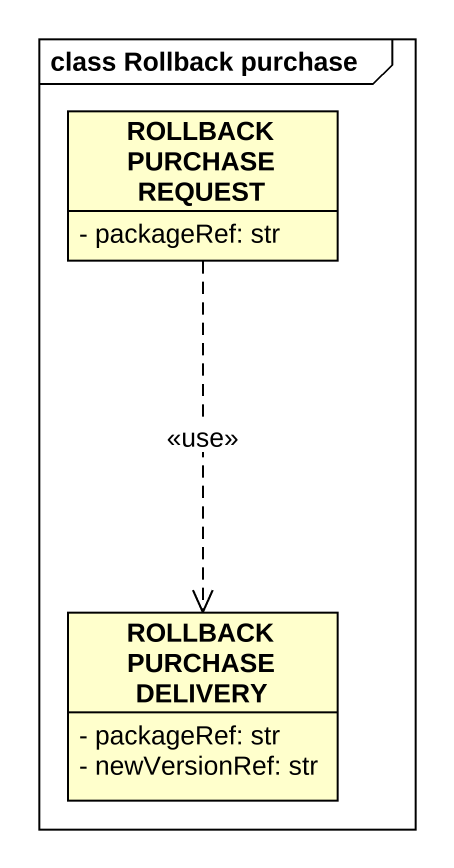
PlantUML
@startuml
mainframe class Rollback purchase
hide circle
hide empty members
skinparam classAttributeIconSize 0
class "ROLLBACK PURCHASE REQUEST" as ROLLBACK_PURCHASE_REQUEST {
  - packageRef: str
}
class "ROLLBACK PURCHASE DELIVERY" as ROLLBACK_PURCHASE_DELIVERY {
  - packageRef: str
  - newVersionRef: str
}
ROLLBACK_PURCHASE_REQUEST ..> ROLLBACK_PURCHASE_DELIVERY : <<use>>
@enduml
